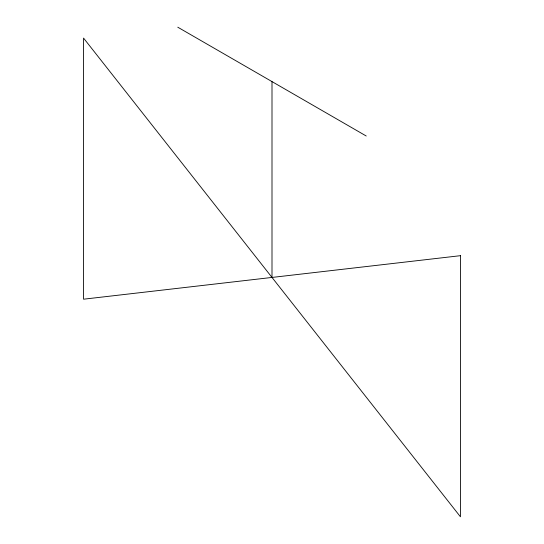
<?xml version="1.0" encoding="UTF-8"?>
<svg xmlns="http://www.w3.org/2000/svg" width="544" height="544" viewBox="0 0 544 544"><rect width="100%" height="100%" fill="white"/><g stroke="black" fill="none" stroke-linecap="round" stroke-linejoin="round"><path stroke-width="0.82" d="M177.779 27.2L366.221 136M272 81.6L272 277.44M460.448 255.68L83.552 299.2L83.552 38.08L460.448 516.8L460.448 255.68"/></g></svg>
